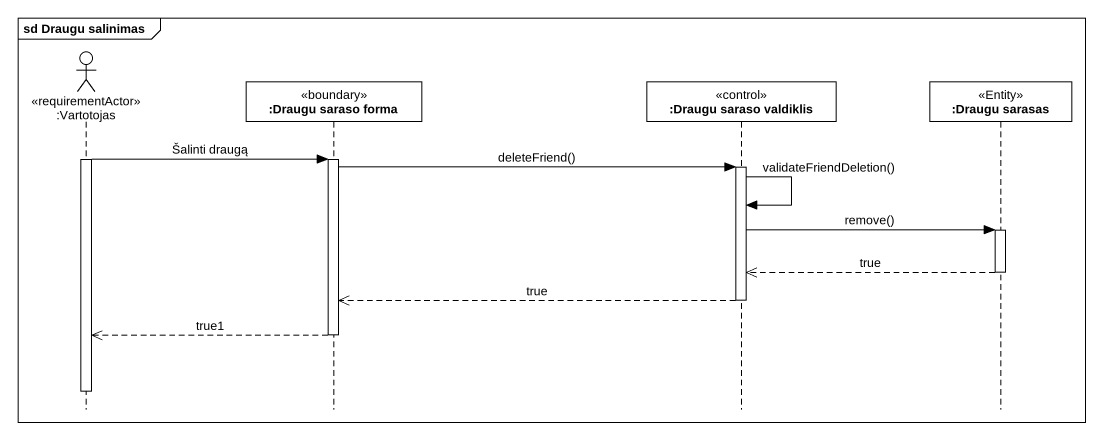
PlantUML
@startuml
mainframe sd Draugu salinimas
hide footbox
actor ":Vartotojas" as Vartotojas <<requirementActor>>
participant ":Draugu saraso forma" as Draugu_saraso_forma <<boundary>>
participant ":Draugu saraso valdiklis" as Draugu_saraso_valdiklis <<control>>
participant ":Draugu sarasas" as Draugu_sarasas <<Entity>>

activate Vartotojas
Vartotojas -> Draugu_saraso_forma : Šalinti draugą
activate Draugu_saraso_forma
Draugu_saraso_forma -> Draugu_saraso_valdiklis : deleteFriend()
activate Draugu_saraso_valdiklis
Draugu_saraso_valdiklis -> Draugu_saraso_valdiklis : validateFriendDeletion()
Draugu_saraso_valdiklis -> Draugu_sarasas : remove()
activate Draugu_sarasas
Draugu_sarasas -->> Draugu_saraso_valdiklis : true
deactivate Draugu_sarasas
Draugu_saraso_valdiklis -->> Draugu_saraso_forma : true
deactivate Draugu_saraso_valdiklis
Draugu_saraso_forma -->> Vartotojas : true1
deactivate Draugu_saraso_forma
deactivate Vartotojas
@enduml
